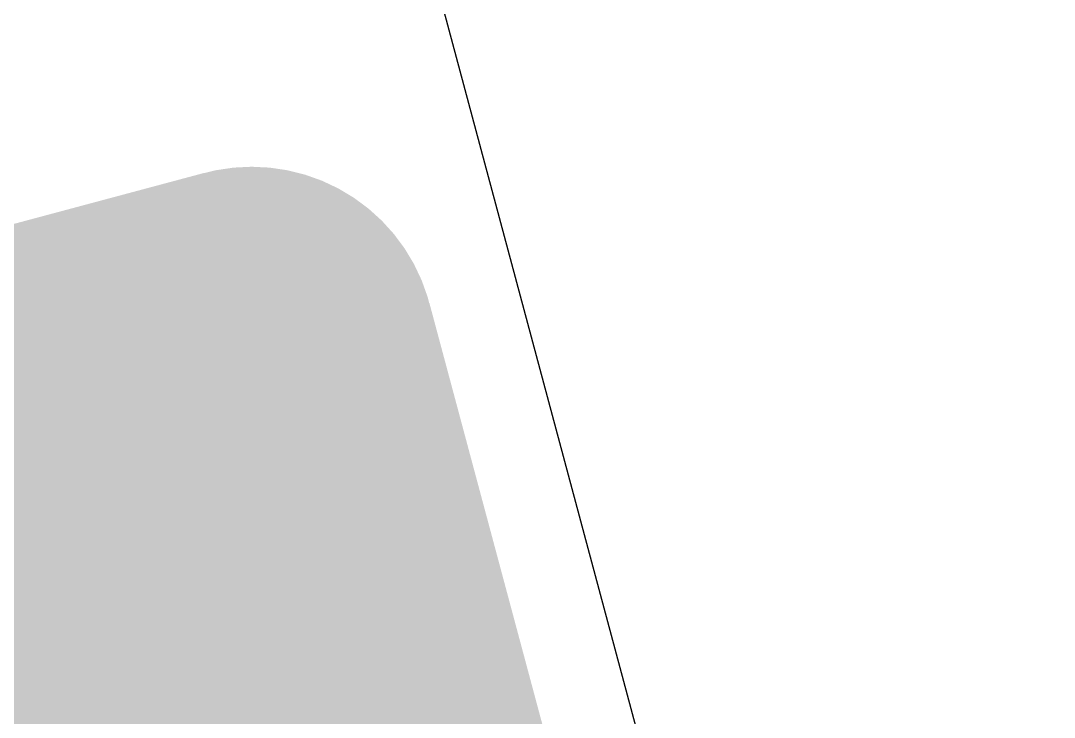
# Model space of a CAD drawing. Header units: inches. Extents: x -7 to 348, y -14 to 159.
# Drawn here: x 16.0865 to 16.443, y 14.7035 to 14.9439 of the extents above; entities that cross this region are included whole.
import ezdxf

# ---------------------------------------------------------------- set-up
doc = ezdxf.new("R2010")
doc.units = ezdxf.units.IN
for name, color, linetype in [('Dimension', 6, 'Continuous'), ('Fabrication', 76, 'Continuous'), ('Top Layer', 1, 'Continuous'), ('Top Overlay', 2, 'Continuous'), ('Top Paste', 8, 'Continuous'), ('Top Solder', 216, 'Continuous')]:
    doc.layers.add(name, color=color, linetype=linetype)

msp = doc.modelspace()

# ---------------------------------------------------------------- hatches: boundary and pattern name
at = {"layer": 'Top Layer'}
msp.add_hatch(color=1, dxfattribs=at).paths.add_polyline_path([(15.48988, 14.55679), (16.10324, 14.72114), (16.22157, 14.27952), (15.60821, 14.11517)])
at = {"layer": 'Top Paste'}
msp.add_hatch(color=8, dxfattribs=at).paths.add_polyline_path([(15.48988, 14.55679), (16.10324, 14.72114), (16.22157, 14.27952), (15.60821, 14.11517)])
at = {"layer": 'Top Solder'}
msp.add_hatch(color=216, dxfattribs=at).paths.add_polyline_path([(15.41639, 14.59922), (16.14567, 14.79463), (16.29506, 14.23709), (15.56578, 14.04168)])

# ---------------------------------------------------------------- linework, layer by layer
at = {"layer": 'Dimension'}
msp.add_lwpolyline([(58.31, 19.467, 0.254, 0.254, 1), (13.31, 19.467, 0.254, 0.254, 1)], format="xyseb", close=True, dxfattribs=at)
at = {"layer": 'Fabrication'}
for points in [[(53.19355, 31.33267, 0.0127, 0.0127, -1.1671), (15.67509, 13.58703, 0.0127, 0.0127, 0)], [(53.19355, 31.33267, 0.0127, 0.0127, -1.1671), (15.67509, 13.58703, 0.0127, 0.0127, 0)], [(53.19355, 31.33267, 0.0127, 0.0127, -1.1671), (15.67509, 13.58703, 0.0127, 0.0127, 0)], [(53.19355, 31.33267, 0.0127, 0.0127, -1.1671), (15.67509, 13.58703, 0.0127, 0.0127, 0)], [(54.51115, 31.13829, 0.0127, 0.0127, -1.205705), (14.17745, 15.54998, 0.0127, 0.0127, 0)], [(54.51115, 31.13829, 0.0127, 0.0127, -1.205705), (14.17745, 15.54998, 0.0127, 0.0127, 0)]]:
    msp.add_lwpolyline(points, format="xyseb", dxfattribs=at)
at = {"layer": 'Top Layer'}
msp.add_line((16.04101, 15.66172), (16.41204, 14.27701), dxfattribs=at)
msp.add_lwpolyline([(14.24462, 13.13485, 2.032, 2.032, -0.267603), (19.4524, 34.99795, 2.032, 2.032, 0)], format="xyseb", dxfattribs=at)
at = {"layer": 'Top Overlay'}
for points in [[(15.381, 14.61965, 0.127, 0.127, 0), (16.1661, 14.83002, 0.127, 0.127, 0)], [(16.1661, 14.83002, 0.127, 0.127, 0), (16.29758, 14.33933, 0.127, 0.127, 0)]]:
    msp.add_lwpolyline(points, format="xyseb", dxfattribs=at)
msp.add_lwpolyline([(16.13435, 14.83002, 0.0635, 0.0635, 1), (16.19785, 14.83002, 0.0635, 0.0635, 1)], format="xyseb", close=True, dxfattribs=at)
msp.add_lwpolyline([(16.13435, 14.83002, 0.0635, 0.0635, 1), (16.19785, 14.83002, 0.0635, 0.0635, 1)], format="xyseb", close=True, dxfattribs=at)

doc.saveas('drawing.dxf')
